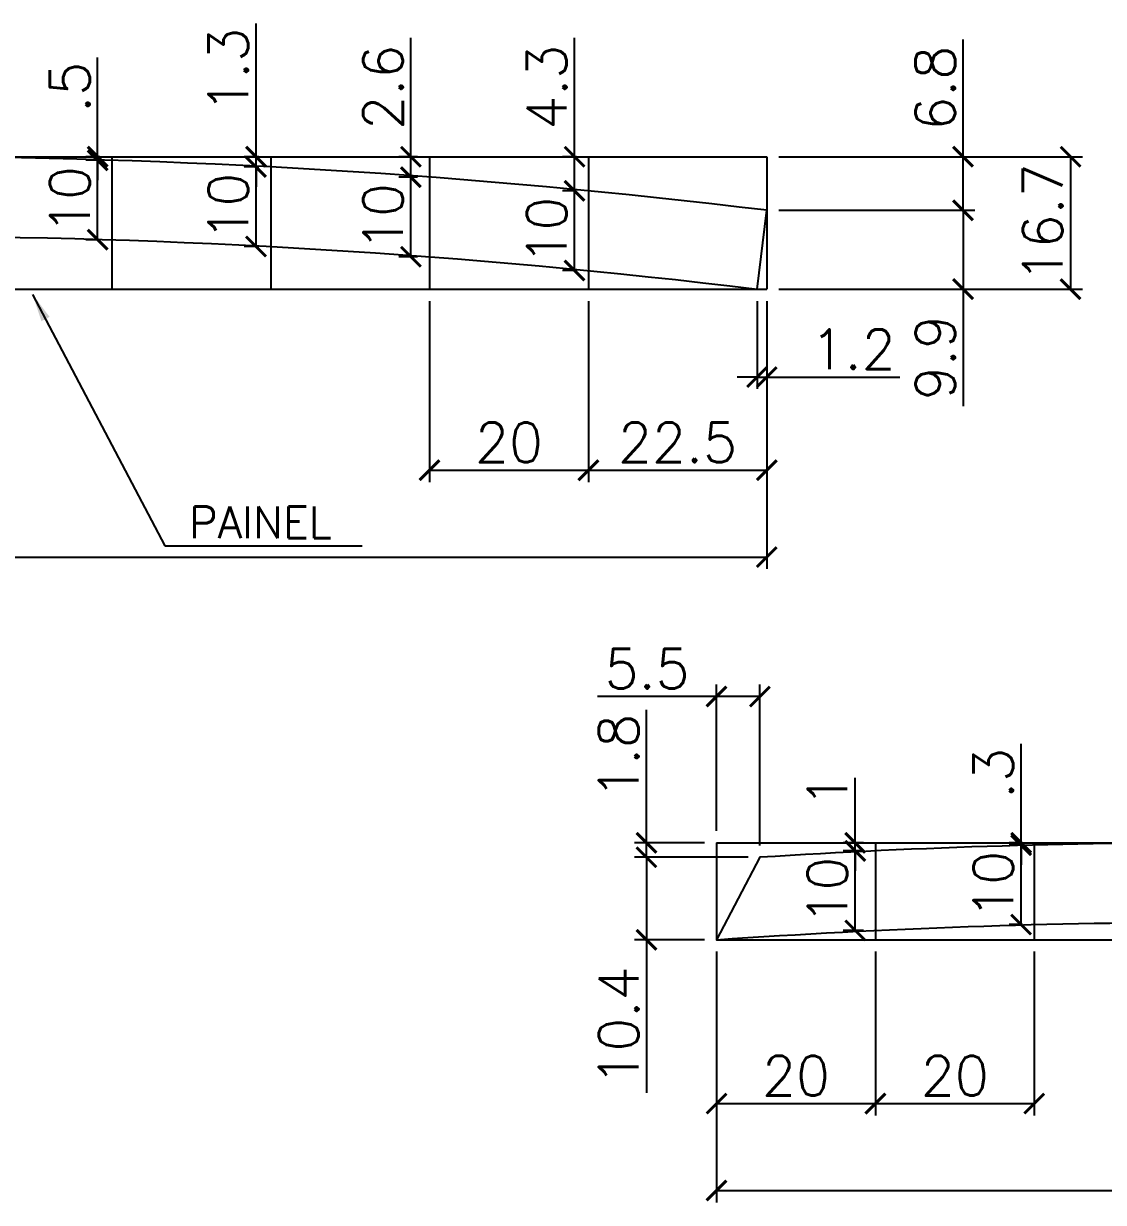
# Model space of a CAD drawing. Extents: x 3309 to 9563, y -2522 to 14608.
# Drawn here: x 8469.7 to 8741.6, y 6940 to 7236.9 of the extents above; entities that cross this region are included whole.
import ezdxf

# ---------------------------------------------------------------- set-up
doc = ezdxf.new("R2010")
doc.units = 0
doc.header["$PDMODE"] = 35
doc.header["$PDSIZE"] = -10
doc.layers.add('COTA', color=241, linetype='Continuous')
doc.styles.add('COTA TECNICA', font='techl___.ttf', dxfattribs={"height": 10})
doc.styles.add('Romans', font='romans.shx')
doc.dimstyles.new('Cota Seção (2x)', dxfattribs={"dimtxt": 10, "dimasz": 5, "dimexe": 3, "dimexo": 3, "dimgap": 2, "dimtad": 3, "dimdec": 1, "dimlfac": 0.5, "dimzin": 12, "dimdsep": 46, "dimtxsty": 'Romans', "dimblk": 'ARCHTICK', "dimcen": 0, "dimclrd": 4, "dimclre": 4, "dimclrt": 1, "dimadec": 1, "dimazin": 3, "dimtfac": 1, "dimtdec": 1, "dimtmove": 0, "dimatfit": 3, "dimldrblk": 'OBLIQUE', "dimfxl": 1, "dimtolj": 1, "dimtzin": 12, "dimarcsym": 0})
doc.dimstyles.new('PAINEL', dxfattribs={"dimtxt": 10, "dimasz": 3, "dimexe": 3, "dimexo": 3, "dimgap": 3, "dimtad": 1, "dimdec": 1, "dimzin": 12, "dimdsep": 46, "dimtxsty": 'COTA TECNICA', "dimblk1": 'OBLIQUE', "dimblk2": 'OBLIQUE', "dimsah": 1, "dimcen": 0.9, "dimclrd": 4, "dimclre": 4, "dimclrt": 240, "dimadec": 1, "dimazin": 3, "dimtfac": 1, "dimtdec": 1, "dimtmove": 0, "dimatfit": 3, "dimfxl": 1, "dimtolj": 1, "dimtzin": 12, "dimarcsym": 0})

# ---------------------------------------------------------------- blocks, each defined once
blk = doc.blocks.new('_ArchTick')
at = {"color": 0, "linetype": 'ByBlock', "const_width": 0.15}
blk.add_lwpolyline([(-0.5, -0.5), (0.5, 0.5)], dxfattribs=at)
blk = doc.blocks.new('*D1846')
at = {"layer": 'COTA', "color": 4, "lineweight": -2, "transparency": 16777216}
for p, q in [((8211.94, 7167.05), (8211.94, 7099.57)), ((8656.86, 7167.05), (8656.86, 7099.57)), ((8211.94, 7102.57), (8656.86, 7102.57))]:
    blk.add_line(p, q, dxfattribs=at)
at = {"layer": 'Defpoints', "color": 0, "transparency": 16777216}
for p in [(8211.94, 7170.05), (8656.86, 7170.05), (8656.86, 7102.57)]:
    blk.add_point(p, dxfattribs=at)
at = {"layer": 'COTA', "color": 4, "lineweight": -2, "transparency": 16777216, "xscale": 5, "yscale": 5, "zscale": 5, "rotation": 180}
blk.add_blockref('_ArchTick', (8211.94, 7102.57), dxfattribs=at)
at = {"layer": 'COTA', "color": 4, "lineweight": -2, "transparency": 16777216, "xscale": 5, "yscale": 5, "zscale": 5}
blk.add_blockref('_ArchTick', (8656.86, 7102.57), dxfattribs=at)
at = {"layer": 'COTA', "color": 1, "transparency": 16777216, "insert": (8434.4, 7109.57), "char_height": 10, "attachment_point": 5, "style": 'Romans'}
blk.add_mtext('\\A1;222.5', dxfattribs=at)
blk = doc.blocks.new('_Oblique')
at = {"color": 0, "linetype": 'ByBlock', "lineweight": -2}
blk.add_line((-0.5, -0.5), (0.5, 0.5), dxfattribs=at)
blk = doc.blocks.new('*D1850')
at = {"layer": 'COTA', "color": 4, "lineweight": -2, "transparency": 16777216}
for p, q in [((8571.94, 7167.05), (8571.94, 7121.45)), ((8611.94, 7167.05), (8611.94, 7121.45)), ((8571.94, 7124.45), (8611.94, 7124.45))]:
    blk.add_line(p, q, dxfattribs=at)
at = {"layer": 'Defpoints', "color": 0, "transparency": 16777216}
for p in [(8571.94, 7170.05), (8611.94, 7170.05), (8611.94, 7124.45)]:
    blk.add_point(p, dxfattribs=at)
at = {"layer": 'COTA', "color": 4, "lineweight": -2, "transparency": 16777216, "xscale": 5, "yscale": 5, "zscale": 5, "rotation": 180}
blk.add_blockref('_ArchTick', (8571.94, 7124.45), dxfattribs=at)
at = {"layer": 'COTA', "color": 4, "lineweight": -2, "transparency": 16777216, "xscale": 5, "yscale": 5, "zscale": 5}
blk.add_blockref('_ArchTick', (8611.94, 7124.45), dxfattribs=at)
at = {"layer": 'COTA', "color": 1, "transparency": 16777216, "insert": (8591.94, 7131.45), "char_height": 10, "attachment_point": 5, "style": 'Romans'}
blk.add_mtext('\\A1;20', dxfattribs=at)
blk = doc.blocks.new('*D1851')
at = {"layer": 'COTA', "color": 4, "lineweight": -2, "transparency": 16777216}
for p, q in [((8611.94, 7167.05), (8611.94, 7121.45)), ((8656.86, 7167.05), (8656.86, 7121.45)), ((8611.94, 7124.45), (8656.86, 7124.45))]:
    blk.add_line(p, q, dxfattribs=at)
at = {"layer": 'Defpoints', "color": 0, "transparency": 16777216}
for p in [(8611.94, 7170.05), (8656.86, 7170.05), (8656.86, 7124.45)]:
    blk.add_point(p, dxfattribs=at)
at = {"layer": 'COTA', "color": 4, "lineweight": -2, "transparency": 16777216, "xscale": 5, "yscale": 5, "zscale": 5, "rotation": 180}
blk.add_blockref('_ArchTick', (8611.94, 7124.45), dxfattribs=at)
at = {"layer": 'COTA', "color": 4, "lineweight": -2, "transparency": 16777216, "xscale": 5, "yscale": 5, "zscale": 5}
blk.add_blockref('_ArchTick', (8656.86, 7124.45), dxfattribs=at)
at = {"layer": 'COTA', "color": 1, "transparency": 16777216, "insert": (8634.4, 7131.45), "char_height": 10, "attachment_point": 5, "style": 'Romans'}
blk.add_mtext('\\A1;22.5', dxfattribs=at)
blk = doc.blocks.new('*D1852')
at = {"layer": 'COTA', "color": 4, "lineweight": -2, "transparency": 16777216}
for p, q in [((8654.44, 7167.05), (8654.44, 7144.91)), ((8656.86, 7167.05), (8656.86, 7144.91)), ((8654.44, 7147.91), (8649.44, 7147.91)), ((8654.44, 7147.91), (8656.86, 7147.91)), ((8656.86, 7147.91), (8690.38, 7147.91))]:
    blk.add_line(p, q, dxfattribs=at)
at = {"layer": 'Defpoints', "color": 0, "transparency": 16777216}
for p in [(8654.44, 7170.05), (8656.86, 7170.05), (8656.86, 7147.91)]:
    blk.add_point(p, dxfattribs=at)
at = {"layer": 'COTA', "color": 4, "lineweight": -2, "transparency": 16777216, "xscale": 5, "yscale": 5, "zscale": 5}
blk.add_blockref('_ArchTick', (8654.44, 7147.91), dxfattribs=at)
at = {"layer": 'COTA', "color": 4, "lineweight": -2, "transparency": 16777216, "xscale": 5, "yscale": 5, "zscale": 5, "rotation": 180}
blk.add_blockref('_ArchTick', (8656.86, 7147.91), dxfattribs=at)
at = {"layer": 'COTA', "color": 1, "transparency": 16777216, "insert": (8678.62, 7154.91), "char_height": 10, "attachment_point": 5, "style": 'Romans'}
blk.add_mtext('\\A1;1.2', dxfattribs=at)
blk = doc.blocks.new('*D1883')
at = {"layer": 'COTA', "color": 4, "lineweight": -2, "transparency": 16777216}
for p, q in [((8488.94, 7202.5), (8485.37, 7202.5)), ((8488.37, 7182.49), (8488.37, 7202.5)), ((8488.94, 7182.49), (8485.37, 7182.49))]:
    blk.add_line(p, q, dxfattribs=at)
at = {"layer": 'Defpoints', "color": 0, "transparency": 16777216}
for p in [(8488.37, 7202.5), (8491.94, 7202.5), (8491.94, 7182.49)]:
    blk.add_point(p, dxfattribs=at)
at = {"layer": 'COTA', "color": 4, "lineweight": -2, "transparency": 16777216, "xscale": 5, "yscale": 5, "zscale": 5}
for p, rotation in [((8488.37, 7202.5), 90), ((8488.37, 7182.49), 270)]:
    blk.add_blockref('_ArchTick', p, dxfattribs=dict(at, rotation=rotation))
at = {"layer": 'COTA', "color": 1, "transparency": 16777216, "insert": (8481.37, 7192.5), "char_height": 10, "attachment_point": 5, "rotation": 90, "style": 'Romans'}
blk.add_mtext('\\A1;10', dxfattribs=at)
blk = doc.blocks.new('*D1884')
at = {"layer": 'COTA', "color": 4, "lineweight": -2, "transparency": 16777216}
for p, q in [((8488.37, 7203.4), (8488.37, 7228.35)), ((8488.94, 7203.4), (8485.37, 7203.4)), ((8488.94, 7202.5), (8485.37, 7202.5)), ((8488.37, 7202.5), (8488.37, 7203.4)), ((8488.37, 7202.5), (8488.37, 7197.5))]:
    blk.add_line(p, q, dxfattribs=at)
at = {"layer": 'Defpoints', "color": 0, "transparency": 16777216}
for p in [(8488.37, 7203.4), (8491.94, 7203.4), (8491.94, 7202.5)]:
    blk.add_point(p, dxfattribs=at)
at = {"layer": 'COTA', "color": 4, "lineweight": -2, "transparency": 16777216, "xscale": 5, "yscale": 5, "zscale": 5}
for p, rotation in [((8488.37, 7203.4), 270), ((8488.37, 7202.5), 90)]:
    blk.add_blockref('_ArchTick', p, dxfattribs=dict(at, rotation=rotation))
at = {"layer": 'COTA', "color": 1, "transparency": 16777216, "insert": (8481.37, 7220.88), "char_height": 10, "attachment_point": 5, "rotation": 90, "style": 'Romans'}
blk.add_mtext('\\A1;.5', dxfattribs=at)
blk = doc.blocks.new('*D1885')
at = {"layer": 'COTA', "color": 4, "lineweight": -2, "transparency": 16777216}
for p, q in [((8528.94, 7200.81), (8525.25, 7200.81)), ((8528.25, 7180.79), (8528.25, 7200.81)), ((8528.94, 7180.79), (8525.25, 7180.79))]:
    blk.add_line(p, q, dxfattribs=at)
at = {"layer": 'Defpoints', "color": 0, "transparency": 16777216}
for p in [(8528.25, 7200.81), (8531.94, 7200.81), (8531.94, 7180.79)]:
    blk.add_point(p, dxfattribs=at)
at = {"layer": 'COTA', "color": 4, "lineweight": -2, "transparency": 16777216, "xscale": 5, "yscale": 5, "zscale": 5}
for p, rotation in [((8528.25, 7200.81), 90), ((8528.25, 7180.79), 270)]:
    blk.add_blockref('_ArchTick', p, dxfattribs=dict(at, rotation=rotation))
at = {"layer": 'COTA', "color": 1, "transparency": 16777216, "insert": (8521.25, 7190.8), "char_height": 10, "attachment_point": 5, "rotation": 90, "style": 'Romans'}
blk.add_mtext('\\A1;10', dxfattribs=at)
blk = doc.blocks.new('*D1886')
at = {"layer": 'COTA', "color": 4, "lineweight": -2, "transparency": 16777216}
for p, q in [((8528.25, 7203.4), (8528.25, 7236.93)), ((8528.94, 7203.4), (8525.25, 7203.4)), ((8528.25, 7200.81), (8528.25, 7203.4)), ((8528.94, 7200.81), (8525.25, 7200.81)), ((8528.25, 7200.81), (8528.25, 7195.81))]:
    blk.add_line(p, q, dxfattribs=at)
at = {"layer": 'Defpoints', "color": 0, "transparency": 16777216}
for p in [(8528.25, 7203.4), (8531.94, 7203.4), (8531.94, 7200.81)]:
    blk.add_point(p, dxfattribs=at)
at = {"layer": 'COTA', "color": 4, "lineweight": -2, "transparency": 16777216, "xscale": 5, "yscale": 5, "zscale": 5}
for p, rotation in [((8528.25, 7203.4), 270), ((8528.25, 7200.81), 90)]:
    blk.add_blockref('_ArchTick', p, dxfattribs=dict(at, rotation=rotation))
at = {"layer": 'COTA', "color": 1, "transparency": 16777216, "insert": (8521.25, 7225.16), "char_height": 10, "attachment_point": 5, "rotation": 90, "style": 'Romans'}
blk.add_mtext('\\A1;1.3', dxfattribs=at)
blk = doc.blocks.new('*D1887')
at = {"layer": 'COTA', "color": 4, "lineweight": -2, "transparency": 16777216}
for p, q in [((8568.94, 7198.25), (8564.25, 7198.25)), ((8567.25, 7178.2), (8567.25, 7198.25)), ((8568.94, 7178.2), (8564.25, 7178.2))]:
    blk.add_line(p, q, dxfattribs=at)
at = {"layer": 'Defpoints', "color": 0, "transparency": 16777216}
for p in [(8567.25, 7198.25), (8571.94, 7198.25), (8571.94, 7178.2)]:
    blk.add_point(p, dxfattribs=at)
at = {"layer": 'COTA', "color": 4, "lineweight": -2, "transparency": 16777216, "xscale": 5, "yscale": 5, "zscale": 5}
for p, rotation in [((8567.25, 7198.25), 90), ((8567.25, 7178.2), 270)]:
    blk.add_blockref('_ArchTick', p, dxfattribs=dict(at, rotation=rotation))
at = {"layer": 'COTA', "color": 1, "transparency": 16777216, "insert": (8560.25, 7188.22), "char_height": 10, "attachment_point": 5, "rotation": 90, "style": 'Romans'}
blk.add_mtext('\\A1;10', dxfattribs=at)
blk = doc.blocks.new('*D1888')
at = {"layer": 'COTA', "color": 4, "lineweight": -2, "transparency": 16777216}
for p, q in [((8567.25, 7203.4), (8567.25, 7233.35)), ((8568.94, 7203.4), (8564.25, 7203.4)), ((8567.25, 7198.25), (8567.25, 7203.4)), ((8568.94, 7198.25), (8564.25, 7198.25))]:
    blk.add_line(p, q, dxfattribs=at)
at = {"layer": 'Defpoints', "color": 0, "transparency": 16777216}
for p in [(8567.25, 7203.4), (8571.94, 7203.4), (8571.94, 7198.25)]:
    blk.add_point(p, dxfattribs=at)
at = {"layer": 'COTA', "color": 4, "lineweight": -2, "transparency": 16777216, "xscale": 5, "yscale": 5, "zscale": 5}
for p, rotation in [((8567.25, 7203.4), 90), ((8567.25, 7198.25), 270)]:
    blk.add_blockref('_ArchTick', p, dxfattribs=dict(at, rotation=rotation))
at = {"layer": 'COTA', "color": 1, "transparency": 16777216, "insert": (8560.25, 7220.88), "char_height": 10, "attachment_point": 5, "rotation": 90, "style": 'Romans'}
blk.add_mtext('\\A1;2.6', dxfattribs=at)
blk = doc.blocks.new('*D1889')
at = {"layer": 'COTA', "color": 4, "lineweight": -2, "transparency": 16777216}
for p, q in [((8608.94, 7194.81), (8605.45, 7194.81)), ((8608.45, 7174.72), (8608.45, 7194.81)), ((8608.94, 7174.72), (8605.45, 7174.72))]:
    blk.add_line(p, q, dxfattribs=at)
at = {"layer": 'Defpoints', "color": 0, "transparency": 16777216}
for p in [(8608.45, 7194.81), (8611.94, 7194.81), (8611.94, 7174.72)]:
    blk.add_point(p, dxfattribs=at)
at = {"layer": 'COTA', "color": 4, "lineweight": -2, "transparency": 16777216, "xscale": 5, "yscale": 5, "zscale": 5}
for p, rotation in [((8608.45, 7194.81), 90), ((8608.45, 7174.72), 270)]:
    blk.add_blockref('_ArchTick', p, dxfattribs=dict(at, rotation=rotation))
at = {"layer": 'COTA', "color": 1, "transparency": 16777216, "insert": (8601.45, 7184.77), "char_height": 10, "attachment_point": 5, "rotation": 90, "style": 'Romans'}
blk.add_mtext('\\A1;10', dxfattribs=at)
blk = doc.blocks.new('*D1890')
at = {"layer": 'COTA', "color": 4, "lineweight": -2, "transparency": 16777216}
for p, q in [((8608.45, 7203.4), (8608.45, 7233.35)), ((8608.94, 7203.4), (8605.45, 7203.4)), ((8608.45, 7194.81), (8608.45, 7203.4)), ((8608.94, 7194.81), (8605.45, 7194.81))]:
    blk.add_line(p, q, dxfattribs=at)
at = {"layer": 'Defpoints', "color": 0, "transparency": 16777216}
for p in [(8608.45, 7203.4), (8611.94, 7203.4), (8611.94, 7194.81)]:
    blk.add_point(p, dxfattribs=at)
at = {"layer": 'COTA', "color": 4, "lineweight": -2, "transparency": 16777216, "xscale": 5, "yscale": 5, "zscale": 5}
for p, rotation in [((8608.45, 7203.4), 90), ((8608.45, 7194.81), 270)]:
    blk.add_blockref('_ArchTick', p, dxfattribs=dict(at, rotation=rotation))
at = {"layer": 'COTA', "color": 1, "transparency": 16777216, "insert": (8601.45, 7220.88), "char_height": 10, "attachment_point": 5, "rotation": 90, "style": 'Romans'}
blk.add_mtext('\\A1;4.3', dxfattribs=at)
blk = doc.blocks.new('*D1891')
at = {"layer": 'COTA', "color": 4, "lineweight": -2, "transparency": 16777216}
for p, q in [((8659.86, 7189.9), (8709.29, 7189.9)), ((8706.29, 7189.9), (8706.29, 7170.05)), ((8659.86, 7170.05), (8709.29, 7170.05)), ((8706.29, 7170.05), (8706.29, 7140.57))]:
    blk.add_line(p, q, dxfattribs=at)
at = {"layer": 'Defpoints', "color": 0, "transparency": 16777216}
for p in [(8656.86, 7189.9), (8656.86, 7170.05), (8706.29, 7170.05)]:
    blk.add_point(p, dxfattribs=at)
at = {"layer": 'COTA', "color": 4, "lineweight": -2, "transparency": 16777216, "xscale": 5, "yscale": 5, "zscale": 5}
for p, rotation in [((8706.29, 7189.9), 90), ((8706.29, 7170.05), 270)]:
    blk.add_blockref('_ArchTick', p, dxfattribs=dict(at, rotation=rotation))
at = {"layer": 'COTA', "color": 1, "transparency": 16777216, "insert": (8699.29, 7152.81), "char_height": 10, "attachment_point": 5, "rotation": 90, "style": 'Romans'}
blk.add_mtext('\\A1;9.9', dxfattribs=at)
blk = doc.blocks.new('*D1892')
at = {"layer": 'COTA', "color": 4, "lineweight": -2, "transparency": 16777216}
for p, q in [((8706.29, 7203.4), (8706.29, 7232.88)), ((8659.86, 7203.4), (8709.29, 7203.4)), ((8706.29, 7189.9), (8706.29, 7203.4)), ((8659.86, 7189.9), (8709.29, 7189.9))]:
    blk.add_line(p, q, dxfattribs=at)
at = {"layer": 'Defpoints', "color": 0, "transparency": 16777216}
for p in [(8656.86, 7203.4), (8706.29, 7203.4), (8656.86, 7189.9)]:
    blk.add_point(p, dxfattribs=at)
at = {"layer": 'COTA', "color": 4, "lineweight": -2, "transparency": 16777216, "xscale": 5, "yscale": 5, "zscale": 5}
for p, rotation in [((8706.29, 7203.4), 90), ((8706.29, 7189.9), 270)]:
    blk.add_blockref('_ArchTick', p, dxfattribs=dict(at, rotation=rotation))
at = {"layer": 'COTA', "color": 1, "transparency": 16777216, "insert": (8699.29, 7220.64), "char_height": 10, "attachment_point": 5, "rotation": 90, "style": 'Romans'}
blk.add_mtext('\\A1;6.8', dxfattribs=at)
blk = doc.blocks.new('*D1893')
at = {"layer": 'COTA', "color": 4, "lineweight": -2, "transparency": 16777216}
for p, q in [((8659.86, 7203.4), (8736.36, 7203.4)), ((8733.36, 7203.4), (8733.36, 7170.05)), ((8659.86, 7170.05), (8736.36, 7170.05))]:
    blk.add_line(p, q, dxfattribs=at)
at = {"layer": 'Defpoints', "color": 0, "transparency": 16777216}
for p in [(8656.86, 7203.4), (8656.86, 7170.05), (8733.36, 7170.05)]:
    blk.add_point(p, dxfattribs=at)
at = {"layer": 'COTA', "color": 4, "lineweight": -2, "transparency": 16777216, "xscale": 5, "yscale": 5, "zscale": 5}
for p, rotation in [((8733.36, 7203.4), 90), ((8733.36, 7170.05), 270)]:
    blk.add_blockref('_ArchTick', p, dxfattribs=dict(at, rotation=rotation))
at = {"layer": 'COTA', "color": 1, "transparency": 16777216, "insert": (8726.36, 7186.72), "char_height": 10, "attachment_point": 5, "rotation": 90, "style": 'Romans'}
blk.add_mtext('\\A1;16.7', dxfattribs=at)
blk = doc.blocks.new('*D1926')
at = {"layer": 'COTA', "color": 4, "lineweight": -2, "transparency": 16777216}
for p, q in [((8644.22, 7003.2), (8644.22, 6940.05)), ((8899.23, 7003.2), (8899.23, 6940.05)), ((8644.22, 6943.05), (8899.23, 6943.05))]:
    blk.add_line(p, q, dxfattribs=at)
at = {"layer": 'Defpoints', "color": 0, "transparency": 16777216}
for p in [(8644.22, 7006.2), (8899.23, 7006.2), (8899.23, 6943.05)]:
    blk.add_point(p, dxfattribs=at)
at = {"layer": 'COTA', "color": 4, "lineweight": -2, "transparency": 16777216, "xscale": 5, "yscale": 5, "zscale": 5, "rotation": 180}
blk.add_blockref('_ArchTick', (8644.22, 6943.05), dxfattribs=at)
at = {"layer": 'COTA', "color": 4, "lineweight": -2, "transparency": 16777216, "xscale": 5, "yscale": 5, "zscale": 5}
blk.add_blockref('_ArchTick', (8899.23, 6943.05), dxfattribs=at)
at = {"layer": 'COTA', "color": 1, "transparency": 16777216, "insert": (8771.73, 6950.05), "char_height": 10, "attachment_point": 5, "style": 'Romans'}
blk.add_mtext('\\A1;127.5', dxfattribs=at)
blk = doc.blocks.new('*D1927')
at = {"layer": 'COTA', "color": 4, "lineweight": -2, "transparency": 16777216}
for p, q in [((8644.22, 7003.2), (8644.22, 6961.94)), ((8684.22, 7003.2), (8684.22, 6961.94)), ((8644.22, 6964.94), (8684.22, 6964.94))]:
    blk.add_line(p, q, dxfattribs=at)
at = {"layer": 'Defpoints', "color": 0, "transparency": 16777216}
for p in [(8644.22, 7006.2), (8684.22, 7006.2), (8684.22, 6964.94)]:
    blk.add_point(p, dxfattribs=at)
at = {"layer": 'COTA', "color": 4, "lineweight": -2, "transparency": 16777216, "xscale": 5, "yscale": 5, "zscale": 5, "rotation": 180}
blk.add_blockref('_ArchTick', (8644.22, 6964.94), dxfattribs=at)
at = {"layer": 'COTA', "color": 4, "lineweight": -2, "transparency": 16777216, "xscale": 5, "yscale": 5, "zscale": 5}
blk.add_blockref('_ArchTick', (8684.22, 6964.94), dxfattribs=at)
at = {"layer": 'COTA', "color": 1, "transparency": 16777216, "insert": (8664.22, 6971.94), "char_height": 10, "attachment_point": 5, "style": 'Romans'}
blk.add_mtext('\\A1;20', dxfattribs=at)
blk = doc.blocks.new('*D1925')
at = {"layer": 'COTA', "color": 4, "lineweight": -2, "transparency": 16777216}
for p, q in [((8684.22, 7003.2), (8684.22, 6961.94)), ((8724.22, 7003.2), (8724.22, 6961.94)), ((8684.22, 6964.94), (8724.22, 6964.94))]:
    blk.add_line(p, q, dxfattribs=at)
at = {"layer": 'Defpoints', "color": 0, "transparency": 16777216}
for p in [(8684.22, 7006.2), (8724.22, 7006.2), (8724.22, 6964.94)]:
    blk.add_point(p, dxfattribs=at)
at = {"layer": 'COTA', "color": 4, "lineweight": -2, "transparency": 16777216, "xscale": 5, "yscale": 5, "zscale": 5, "rotation": 180}
blk.add_blockref('_ArchTick', (8684.22, 6964.94), dxfattribs=at)
at = {"layer": 'COTA', "color": 4, "lineweight": -2, "transparency": 16777216, "xscale": 5, "yscale": 5, "zscale": 5}
blk.add_blockref('_ArchTick', (8724.22, 6964.94), dxfattribs=at)
at = {"layer": 'COTA', "color": 1, "transparency": 16777216, "insert": (8704.22, 6971.94), "char_height": 10, "attachment_point": 5, "style": 'Romans'}
blk.add_mtext('\\A1;20', dxfattribs=at)
blk = doc.blocks.new('*D1931')
at = {"layer": 'COTA', "color": 4, "lineweight": -2, "transparency": 16777216}
for p, q in [((8652.15, 7026.97), (8623.57, 7026.97)), ((8626.57, 7026.97), (8626.57, 7006.2)), ((8641.22, 7006.2), (8623.57, 7006.2)), ((8626.57, 7006.2), (8626.57, 6967.67))]:
    blk.add_line(p, q, dxfattribs=at)
at = {"layer": 'Defpoints', "color": 0, "transparency": 16777216}
for p in [(8655.15, 7026.97), (8626.57, 7006.2), (8644.22, 7006.2)]:
    blk.add_point(p, dxfattribs=at)
at = {"layer": 'COTA', "color": 4, "lineweight": -2, "transparency": 16777216, "xscale": 5, "yscale": 5, "zscale": 5}
for p, rotation in [((8626.57, 7026.97), 90), ((8626.57, 7006.2), 270)]:
    blk.add_blockref('_ArchTick', p, dxfattribs=dict(at, rotation=rotation))
at = {"layer": 'COTA', "color": 1, "transparency": 16777216, "insert": (8619.57, 6984.44), "char_height": 10, "attachment_point": 5, "rotation": 90, "style": 'Romans'}
blk.add_mtext('\\A1;10.4', dxfattribs=at)
blk = doc.blocks.new('*D1932')
at = {"layer": 'COTA', "color": 4, "lineweight": -2, "transparency": 16777216}
for p, q in [((8626.57, 7030.61), (8626.57, 7064.14)), ((8641.22, 7030.61), (8623.57, 7030.61)), ((8626.57, 7026.97), (8626.57, 7030.61)), ((8652.15, 7026.97), (8623.57, 7026.97)), ((8626.57, 7026.97), (8626.57, 7021.97))]:
    blk.add_line(p, q, dxfattribs=at)
at = {"layer": 'Defpoints', "color": 0, "transparency": 16777216}
for p in [(8626.57, 7030.61), (8644.22, 7030.61), (8655.15, 7026.97)]:
    blk.add_point(p, dxfattribs=at)
at = {"layer": 'COTA', "color": 4, "lineweight": -2, "transparency": 16777216, "xscale": 5, "yscale": 5, "zscale": 5}
for p, rotation in [((8626.57, 7030.61), 270), ((8626.57, 7026.97), 90)]:
    blk.add_blockref('_ArchTick', p, dxfattribs=dict(at, rotation=rotation))
at = {"layer": 'COTA', "color": 1, "transparency": 16777216, "insert": (8619.57, 7052.37), "char_height": 10, "attachment_point": 5, "rotation": 90, "style": 'Romans'}
blk.add_mtext('\\A1;1.8', dxfattribs=at)
blk = doc.blocks.new('*D1933')
at = {"layer": 'COTA', "color": 4, "lineweight": -2, "transparency": 16777216}
for p, q in [((8644.22, 7033.61), (8644.22, 7070.46)), ((8655.15, 7029.97), (8655.15, 7070.46)), ((8644.22, 7067.46), (8614.27, 7067.46)), ((8655.15, 7067.46), (8644.22, 7067.46))]:
    blk.add_line(p, q, dxfattribs=at)
at = {"layer": 'Defpoints', "color": 0, "transparency": 16777216}
for p in [(8644.22, 7067.46), (8644.22, 7030.61), (8655.15, 7026.97)]:
    blk.add_point(p, dxfattribs=at)
at = {"layer": 'COTA', "color": 4, "lineweight": -2, "transparency": 16777216, "xscale": 5, "yscale": 5, "zscale": 5, "rotation": 180}
blk.add_blockref('_ArchTick', (8644.22, 7067.46), dxfattribs=at)
at = {"layer": 'COTA', "color": 4, "lineweight": -2, "transparency": 16777216, "xscale": 5, "yscale": 5, "zscale": 5}
blk.add_blockref('_ArchTick', (8655.15, 7067.46), dxfattribs=at)
at = {"layer": 'COTA', "color": 1, "transparency": 16777216, "insert": (8626.75, 7074.46), "char_height": 10, "attachment_point": 5, "style": 'Romans'}
blk.add_mtext('\\A1;5.5', dxfattribs=at)
blk = doc.blocks.new('*D1937')
at = {"layer": 'COTA', "color": 4, "lineweight": -2, "transparency": 16777216}
for p, q in [((8681.22, 7028.57), (8676.14, 7028.57)), ((8679.14, 7008.55), (8679.14, 7028.57)), ((8681.22, 7008.55), (8676.14, 7008.55))]:
    blk.add_line(p, q, dxfattribs=at)
at = {"layer": 'Defpoints', "color": 0, "transparency": 16777216}
for p in [(8679.14, 7028.57), (8684.22, 7028.57), (8684.22, 7008.55)]:
    blk.add_point(p, dxfattribs=at)
at = {"layer": 'COTA', "color": 4, "lineweight": -2, "transparency": 16777216, "xscale": 5, "yscale": 5, "zscale": 5}
for p, rotation in [((8679.14, 7028.57), 90), ((8679.14, 7008.55), 270)]:
    blk.add_blockref('_ArchTick', p, dxfattribs=dict(at, rotation=rotation))
at = {"layer": 'COTA', "color": 1, "transparency": 16777216, "insert": (8672.14, 7018.56), "char_height": 10, "attachment_point": 5, "rotation": 90, "style": 'Romans'}
blk.add_mtext('\\A1;10', dxfattribs=at)
blk = doc.blocks.new('*D1938')
at = {"layer": 'COTA', "color": 4, "lineweight": -2, "transparency": 16777216}
for p, q in [((8679.14, 7030.61), (8679.14, 7046.99)), ((8681.22, 7030.61), (8676.14, 7030.61)), ((8679.14, 7028.57), (8679.14, 7030.61)), ((8681.22, 7028.57), (8676.14, 7028.57)), ((8679.14, 7028.57), (8679.14, 7023.57))]:
    blk.add_line(p, q, dxfattribs=at)
at = {"layer": 'Defpoints', "color": 0, "transparency": 16777216}
for p in [(8679.14, 7030.61), (8684.22, 7030.61), (8684.22, 7028.57)]:
    blk.add_point(p, dxfattribs=at)
at = {"layer": 'COTA', "color": 4, "lineweight": -2, "transparency": 16777216, "xscale": 5, "yscale": 5, "zscale": 5}
for p, rotation in [((8679.14, 7030.61), 270), ((8679.14, 7028.57), 90)]:
    blk.add_blockref('_ArchTick', p, dxfattribs=dict(at, rotation=rotation))
at = {"layer": 'COTA', "color": 1, "transparency": 16777216, "insert": (8672.14, 7043.8), "char_height": 10, "attachment_point": 5, "rotation": 90, "style": 'Romans'}
blk.add_mtext('\\A1;1', dxfattribs=at)
blk = doc.blocks.new('*D1939')
at = {"layer": 'COTA', "color": 4, "lineweight": -2, "transparency": 16777216}
for p, q in [((8721.22, 7030.03), (8717.9, 7030.03)), ((8720.9, 7010.02), (8720.9, 7030.03)), ((8721.22, 7010.02), (8717.9, 7010.02))]:
    blk.add_line(p, q, dxfattribs=at)
at = {"layer": 'Defpoints', "color": 0, "transparency": 16777216}
for p in [(8720.9, 7030.03), (8724.22, 7030.03), (8724.22, 7010.02)]:
    blk.add_point(p, dxfattribs=at)
at = {"layer": 'COTA', "color": 4, "lineweight": -2, "transparency": 16777216, "xscale": 5, "yscale": 5, "zscale": 5}
for p, rotation in [((8720.9, 7030.03), 90), ((8720.9, 7010.02), 270)]:
    blk.add_blockref('_ArchTick', p, dxfattribs=dict(at, rotation=rotation))
at = {"layer": 'COTA', "color": 1, "transparency": 16777216, "insert": (8713.9, 7020.02), "char_height": 10, "attachment_point": 5, "rotation": 90, "style": 'Romans'}
blk.add_mtext('\\A1;10', dxfattribs=at)
blk = doc.blocks.new('*D1940')
at = {"layer": 'COTA', "color": 4, "lineweight": -2, "transparency": 16777216}
for p, q in [((8720.9, 7030.61), (8720.9, 7055.56)), ((8721.22, 7030.61), (8717.9, 7030.61)), ((8720.9, 7030.03), (8720.9, 7030.61)), ((8721.22, 7030.03), (8717.9, 7030.03)), ((8720.9, 7030.03), (8720.9, 7025.03))]:
    blk.add_line(p, q, dxfattribs=at)
at = {"layer": 'Defpoints', "color": 0, "transparency": 16777216}
for p in [(8720.9, 7030.61), (8724.22, 7030.61), (8724.22, 7030.03)]:
    blk.add_point(p, dxfattribs=at)
at = {"layer": 'COTA', "color": 4, "lineweight": -2, "transparency": 16777216, "xscale": 5, "yscale": 5, "zscale": 5}
for p, rotation in [((8720.9, 7030.61), 270), ((8720.9, 7030.03), 90)]:
    blk.add_blockref('_ArchTick', p, dxfattribs=dict(at, rotation=rotation))
at = {"layer": 'COTA', "color": 1, "transparency": 16777216, "insert": (8713.9, 7048.09), "char_height": 10, "attachment_point": 5, "rotation": 90, "style": 'Romans'}
blk.add_mtext('\\A1;.3', dxfattribs=at)

msp = doc.modelspace()

# ---------------------------------------------------------------- linework, layer by layer
at = {"linetype": 'Continuous'}
for points in [[(8656.86, 7189.9, 0.060697), (8211.94, 7189.9), (8214.35, 7170.05, -0.060697), (8654.44, 7170.05)], [(8897.84, 7006.2), (8899.23, 7026.15, 0.033213), (8655.15, 7026.97), (8644.22, 7006.2, -0.034893)]]:
    msp.add_lwpolyline(points, format="xyb", close=True, dxfattribs=at)
at = {"layer": 'COTA'}
for p, q in [((8211.94, 7203.4), (8656.86, 7203.4)), ((8491.94, 7203.4), (8491.94, 7170.05)), ((8531.94, 7203.4), (8531.94, 7170.05)), ((8571.94, 7203.4), (8571.94, 7170.05)), ((8611.94, 7203.4), (8611.94, 7170.05)), ((8656.86, 7203.4), (8656.86, 7170.05)), ((8211.94, 7170.05), (8656.86, 7170.05)), ((8644.22, 7030.61), (8899.23, 7030.61)), ((8644.22, 7030.61), (8644.22, 7006.2)), ((8684.22, 7030.61), (8684.22, 7006.2)), ((8724.22, 7030.61), (8724.22, 7006.2)), ((8644.22, 7006.2), (8899.23, 7006.2))]:
    msp.add_line(p, q, dxfattribs=at)

# ---------------------------------------------------------------- texts
at = {"color": 240, "insert": (8547.39, 7107.3), "char_height": 8, "attachment_point": 9, "style": 'Romans'}
msp.add_mtext('\\A1;PAINEL', dxfattribs=at)

# ---------------------------------------------------------------- dimensions: what is measured, and where the dimension line sits
at = {"layer": 'COTA'}
for base, p1, p2, picture, middle in [((8528.25, 7203.4), (8531.94, 7200.81), (8531.94, 7203.4), '*D1886', (8521.25, 7225.16)), ((8567.25, 7203.4), (8571.94, 7198.25), (8571.94, 7203.4), '*D1888', (8560.25, 7220.88)), ((8608.45, 7203.4), (8611.94, 7194.81), (8611.94, 7203.4), '*D1890', (8601.45, 7220.88)), ((8706.293, 7203.4016), (8656.8578, 7189.8989), (8656.8578, 7203.4016), '*D1892', (8699.293, 7220.6397)), ((8488.3734, 7203.4016), (8491.936, 7202.5014), (8491.936, 7203.4016), '*D1884', (8481.3734, 7220.8778)), ((8488.37, 7202.5), (8491.94, 7182.49), (8491.94, 7202.5), '*D1883', (8481.37, 7192.5)), ((8733.36, 7170.05), (8656.86, 7203.4), (8656.86, 7170.05), '*D1893', (8726.36, 7186.72)), ((8528.25, 7200.81), (8531.94, 7180.79), (8531.94, 7200.81), '*D1885', (8521.25, 7190.8)), ((8567.25, 7198.25), (8571.94, 7178.2), (8571.94, 7198.25), '*D1887', (8560.25, 7188.22)), ((8608.45, 7194.81), (8611.94, 7174.72), (8611.94, 7194.81), '*D1889', (8601.45, 7184.77)), ((8706.29, 7170.05), (8656.86, 7189.9), (8656.86, 7170.05), '*D1891', (8699.29, 7152.81)), ((8626.57, 7030.61), (8655.15, 7026.97), (8644.22, 7030.61), '*D1932', (8619.57, 7052.37)), ((8720.9, 7030.61), (8724.22, 7030.03), (8724.22, 7030.61), '*D1940', (8713.9, 7048.09)), ((8679.14, 7030.61), (8684.22, 7028.57), (8684.22, 7030.61), '*D1938', (8672.14, 7043.8)), ((8679.14, 7028.57), (8684.22, 7008.55), (8684.22, 7028.57), '*D1937', (8672.14, 7018.56)), ((8720.9, 7030.03), (8724.22, 7010.02), (8724.22, 7030.03), '*D1939', (8713.9, 7020.02)), ((8626.57, 7006.2), (8655.15, 7026.97), (8644.22, 7006.2), '*D1931', (8619.57, 6984.44))]:
    dim = msp.add_linear_dim(base=base, p1=p1, p2=p2, angle=90, dimstyle='Cota Seção (2x)', dxfattribs=at)
    dim.commit()
    dim.dimension.update_dxf_attribs({"geometry": picture, "text_midpoint": middle})
for base, p1, p2, picture, middle in [((8656.86, 7102.57), (8211.94, 7170.05), (8656.86, 7170.05), '*D1846', (8434.4, 7109.57)), ((8611.94, 7124.45), (8571.94, 7170.05), (8611.94, 7170.05), '*D1850', (8591.94, 7131.45)), ((8656.86, 7147.91), (8654.44, 7170.05), (8656.86, 7170.05), '*D1852', (8678.62, 7154.91)), ((8644.22, 7067.46), (8655.15, 7026.97), (8644.22, 7030.61), '*D1933', (8626.75, 7074.46)), ((8899.23, 6943.05), (8644.22, 7006.2), (8899.23, 7006.2), '*D1926', (8771.73, 6950.05)), ((8684.22, 6964.94), (8644.22, 7006.2), (8684.22, 7006.2), '*D1927', (8664.22, 6971.94))]:
    dim = msp.add_linear_dim(base=base, p1=p1, p2=p2, dimstyle='Cota Seção (2x)', dxfattribs=at)
    dim.commit()
    dim.dimension.update_dxf_attribs({"geometry": picture, "text_midpoint": middle})
for base, p1, p2, picture, middle in [((8656.86, 7124.45), (8611.94, 7170.05), (8656.86, 7170.05), '*D1851', (8634.4, 7131.45)), ((8724.22, 6964.94), (8684.22, 7006.2), (8724.22, 7006.2), '*D1925', (8704.22, 6971.94))]:
    dim = msp.add_linear_dim(base=base, p1=p1, p2=p2, dimstyle='Cota Seção (2x)', override={"dimtmove": 1}, dxfattribs=at)
    dim.commit()
    dim.dimension.update_dxf_attribs({"geometry": picture, "text_midpoint": middle})

# ---------------------------------------------------------------- leaders
at = {"annotation_type": 0, "has_hookline": 1, "hookline_direction": 1, "horizontal_direction": (-1, 0, 0)}
msp.add_leader([(8471.99, 7168.71), (8505.29, 7105.44), (8550.98, 7105.44)], dimstyle='PAINEL', override={"dimasz": 7}, dxfattribs=at)

doc.saveas('drawing.dxf')
